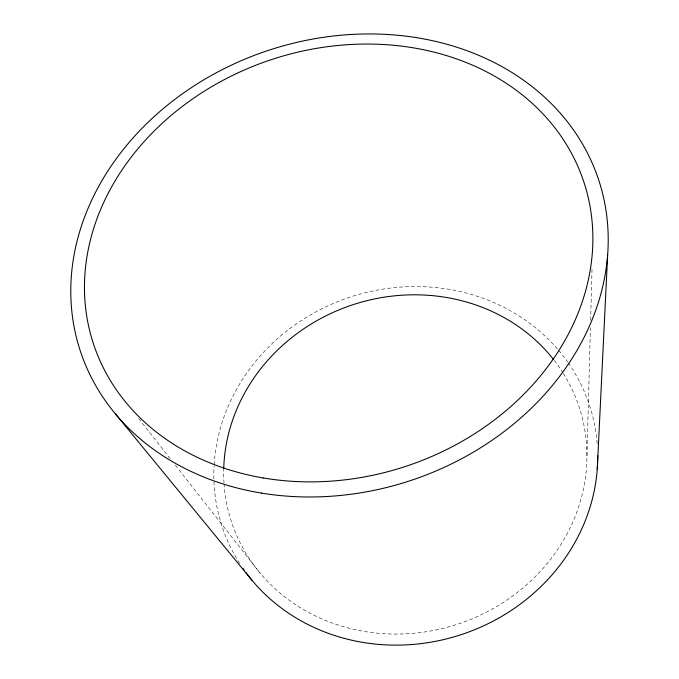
<?xml version="1.0" encoding="UTF-8"?>
<svg xmlns="http://www.w3.org/2000/svg" width="679" height="679" viewBox="0 0 679 679"><rect width="100%" height="100%" fill="white"/><g stroke="black" fill="none" stroke-linecap="round" stroke-linejoin="round"><path stroke-width="0.51" stroke-dasharray="3.4 2.55" d="M586.945 455.609L590.433 327.668M590.628 320.267L592.046 268.46M138.677 418.544L170.073 458.512M175.309 465.166L260.346 573.407M568.298 362.883A193.43 177.686 -18.3 0 1 597.274 444.737M239.636 563.366A193.43 177.686 -18.3 0 1 214.063 466.049M214.123 465.005A193.43 177.686 -18.3 0 1 348.624 297.589A193.43 177.686 -18.3 0 1 557.408 348.887M558.766 350.466A193.43 177.686 -18.3 0 1 567.695 362.034M563.324 373.399A183.058 168.095 -18.3 0 1 457.858 624.111A183.058 168.095 -18.3 0 1 224.129 485.112M223.994 483.134A183.058 168.095 -18.3 0 1 223.714 469.291M554.259 360.422A183.058 168.095 -18.3 0 1 562.798 372.559"/><path stroke-width="1.02" d="M597.257 468.943L607.654 254.676M115.506 413.995L252.138 580.443M597.698 455.779A193.43 177.686 -18.3 0 1 461.737 634.466A193.43 177.686 -18.3 0 1 245.891 572.482M244.117 570.029A193.43 177.686 -18.3 0 1 242.963 568.382M223.739 468.306A183.058 168.095 -18.3 0 1 352.757 304.769A183.058 168.095 -18.3 0 1 553.657 359.641M261.364 493.09A272.933 226.54 -18.3 0 0 601.221 188.287A272.933 226.54 -18.3 0 0 155.907 115.006A272.933 226.54 -18.3 0 0 261.364 493.09M263.265 477.957A258.207 214.182 -18.3 0 0 586.614 191.181A258.207 214.182 -18.3 0 0 166.134 119.742A258.207 214.182 -18.3 0 0 263.265 477.957"/></g></svg>
